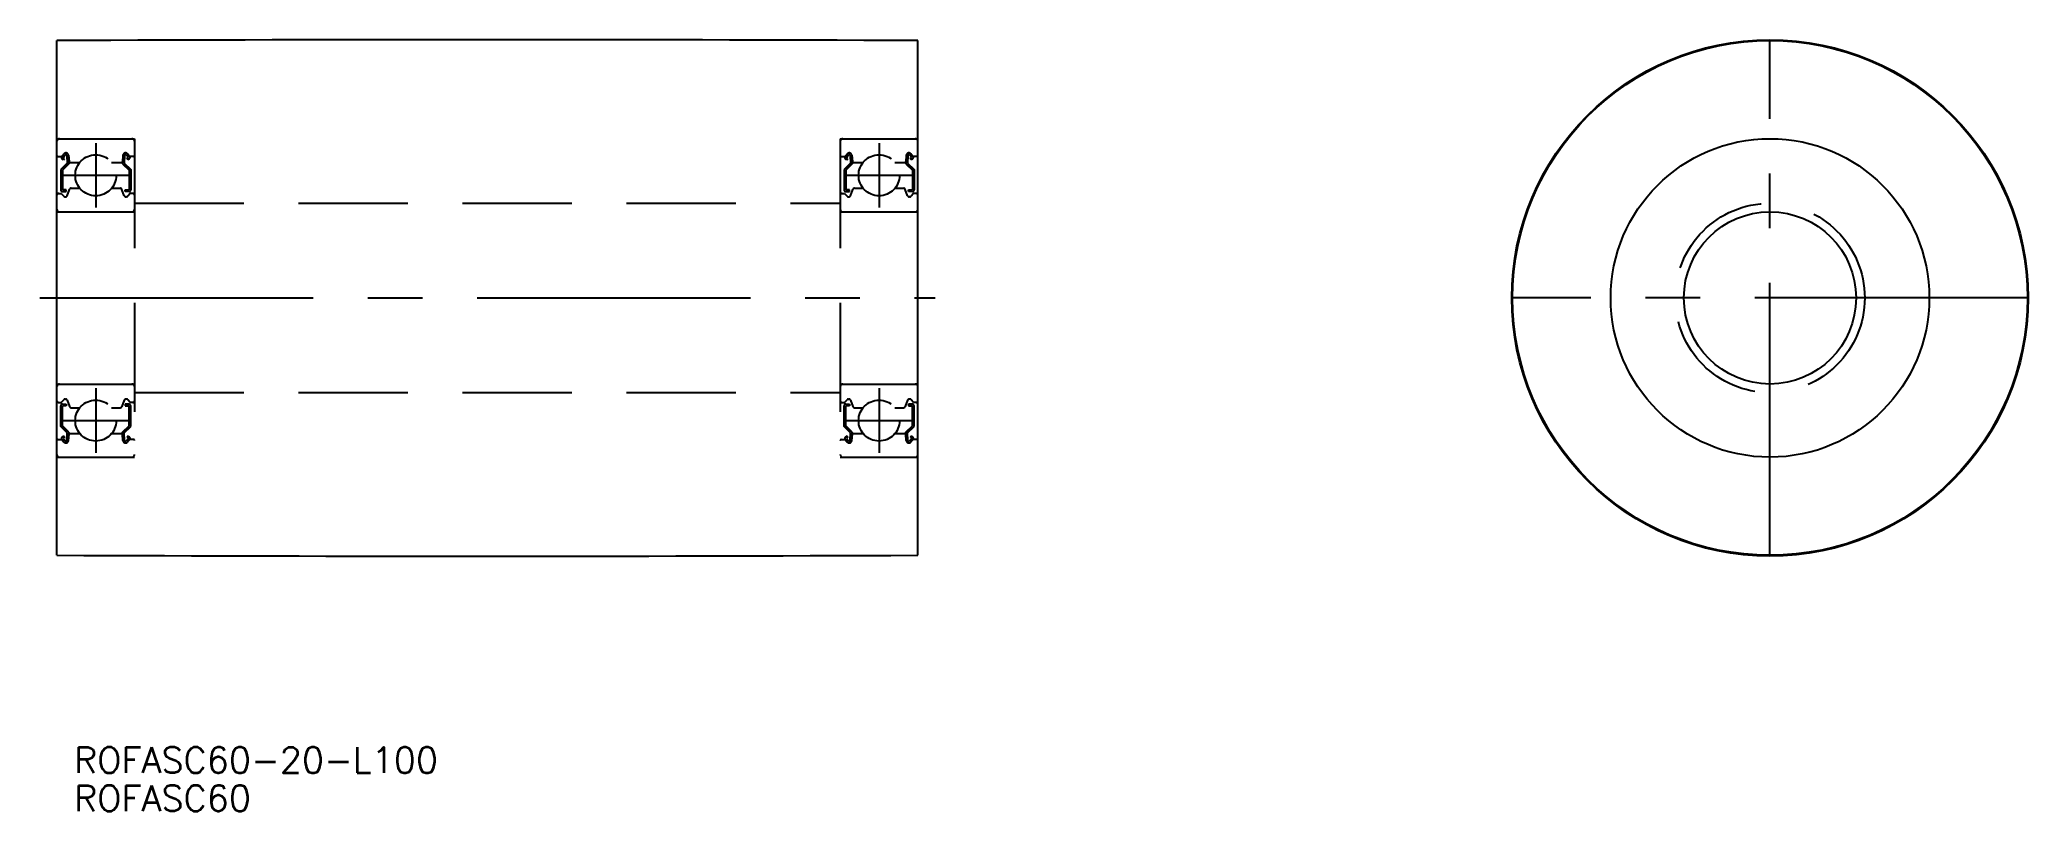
# Model space of a CAD drawing. Extents: x 48 to 279, y -60 to 30.
import ezdxf

# ---------------------------------------------------------------- set-up
doc = ezdxf.new("R2010")
doc.units = 0
doc.linetypes.add('CENTER', pattern=[50.8, 31.75, -6.35, 6.35, -6.35])
doc.linetypes.add('DASHED', pattern=[19.05, 12.7, -6.35])
doc.layers.get('0').update_dxf_attribs({"linetype": 'CONTINUOUS'})
doc.layers.add('CENTER', color=1, linetype='CONTINUOUS')
doc.styles.get("Standard").update_dxf_attribs({"font": 'txt.shx', "height": 3, "bigfont": 'bigfont.shx'})

# ---------------------------------------------------------------- blocks, each defined once
blk = doc.blocks.new('*U9')
at = {"color": 7, "linetype": 'CONTINUOUS'}
blk.add_text('ROFASC60-20-L100', height=3, dxfattribs=at).set_placement((51.97, -55.19))
blk = doc.blocks.new('*U10')
at = {"color": 7, "linetype": 'CONTINUOUS'}
blk.add_text('ROFASC60', height=3, dxfattribs=at).set_placement((51.97, -59.64))

msp = doc.modelspace()

# ---------------------------------------------------------------- linework, layer by layer
at = {"color": 7, "linetype": 'CONTINUOUS'}
for p, q in [((50, -29.9), (50, 29.9)), ((150, -29.9), (150, 29.9))]:
    msp.add_line(p, q, dxfattribs=at)
at = {"color": 3, "linetype": 'DASHED'}
for p, q in [((50, 18.5), (59, 18.5)), ((59, 18.5), (59, -18.5)), ((141, 18.5), (150, 18.5)), ((141, 18.5), (141, -18.5)), ((50.1, 16.45), (50.56, 16.45)), ((50.56, 16.45), (50.81, 16.75)), ((50.71, 16.32), (50.96, 16.62)), ((50.87, 16.19), (50.71, 16.32)), ((50.74, 16.04), (50.87, 16.19)), ((51.14, 16.56), (51.18, 15.68)), ((51.34, 16.58), (51.4, 15.84)), ((57.66, 16.57), (57.6, 15.84)), ((57.86, 16.56), (57.82, 15.68)), ((58.29, 16.32), (58.04, 16.61)), ((58.13, 16.19), (58.29, 16.32)), ((58.26, 16.04), (58.13, 16.19)), ((58.44, 16.45), (58.19, 16.74)), ((58.9, 16.45), (58.44, 16.45)), ((141.1, 16.45), (141.56, 16.45)), ((141.56, 16.45), (141.81, 16.75)), ((141.71, 16.32), (141.96, 16.62)), ((141.87, 16.19), (141.71, 16.32)), ((141.74, 16.04), (141.87, 16.19)), ((142.14, 16.56), (142.18, 15.68)), ((142.34, 16.58), (142.4, 15.84)), ((148.66, 16.57), (148.6, 15.84)), ((148.86, 16.56), (148.82, 15.68)), ((149.29, 16.32), (149.04, 16.61)), ((149.13, 16.19), (149.29, 16.32)), ((149.26, 16.04), (149.13, 16.19)), ((149.44, 16.45), (149.19, 16.74)), ((149.9, 16.45), (149.44, 16.45)), ((51.18, 15.68), (50.43, 14.93)), ((50.43, 14.93), (50.43, 12.55)), ((50.74, 16.04), (50.58, 16.17)), ((51.38, 15.6), (50.63, 14.85)), ((50.63, 14.85), (50.63, 12.55)), ((51.38, 16.07), (51.38, 15.6)), ((51.5, 15.75), (52.65, 15.75)), ((56.35, 15.75), (57.5, 15.75)), ((57.62, 16.07), (57.62, 15.6)), ((57.62, 15.6), (58.37, 14.85)), ((57.82, 15.68), (58.57, 14.93)), ((58.26, 16.04), (58.41, 16.17)), ((58.37, 14.85), (58.37, 12.55)), ((58.57, 14.93), (58.57, 12.55)), ((142.18, 15.68), (141.43, 14.93)), ((141.43, 14.93), (141.43, 12.55)), ((141.74, 16.04), (141.58, 16.17)), ((142.38, 15.6), (141.63, 14.85)), ((141.63, 14.85), (141.63, 12.55)), ((142.38, 16.07), (142.38, 15.6)), ((142.5, 15.75), (143.65, 15.75)), ((147.35, 15.75), (148.5, 15.75)), ((148.62, 16.07), (148.62, 15.6)), ((148.62, 15.6), (149.37, 14.85)), ((148.82, 15.68), (149.57, 14.93)), ((149.26, 16.04), (149.41, 16.17)), ((149.37, 14.85), (149.37, 12.55)), ((149.57, 14.93), (149.57, 12.55)), ((50.2, 12.15), (50.5, 12.15)), ((50.5, 12.15), (50.78, 11.82)), ((51.08, 12.55), (50.63, 12.55)), ((50.63, 12.35), (51.08, 12.35)), ((50.93, 11.75), (50.99, 11.75)), ((51.08, 12.35), (51.08, 12.55)), ((51.18, 11.88), (51.45, 12.62)), ((51.64, 12.75), (52.65, 12.75)), ((56.35, 12.75), (57.36, 12.75)), ((57.82, 11.88), (57.55, 12.62)), ((57.92, 12.55), (58.37, 12.55)), ((57.92, 12.35), (57.92, 12.55)), ((58.37, 12.35), (57.92, 12.35)), ((58.07, 11.75), (58.01, 11.75)), ((58.5, 12.15), (58.22, 11.82)), ((58.8, 12.15), (58.5, 12.15)), ((141.2, 12.15), (141.5, 12.15)), ((141.5, 12.15), (141.78, 11.82)), ((142.08, 12.55), (141.63, 12.55)), ((141.63, 12.35), (142.08, 12.35)), ((141.93, 11.75), (141.99, 11.75)), ((142.08, 12.35), (142.08, 12.55)), ((142.18, 11.88), (142.45, 12.62)), ((142.64, 12.75), (143.65, 12.75)), ((147.35, 12.75), (148.36, 12.75)), ((148.82, 11.88), (148.55, 12.62)), ((148.92, 12.55), (149.37, 12.55)), ((148.92, 12.35), (148.92, 12.55)), ((149.37, 12.35), (148.92, 12.35)), ((149.07, 11.75), (149.01, 11.75)), ((149.5, 12.15), (149.22, 11.82)), ((149.8, 12.15), (149.5, 12.15)), ((50, 10), (59, 10)), ((59, 11), (141, 11)), ((141, 10), (150, 10)), ((50, -10), (59, -10)), ((59, -11), (141, -11)), ((141, -10), (150, -10)), ((50.2, -12.15), (50.5, -12.15)), ((50.43, -14.93), (50.43, -12.55)), ((50.5, -12.15), (50.78, -11.82)), ((50.63, -12.35), (51.08, -12.35)), ((50.63, -14.85), (50.63, -12.55)), ((51.08, -12.55), (50.63, -12.55)), ((50.93, -11.75), (50.99, -11.75)), ((51.08, -12.35), (51.08, -12.55)), ((51.18, -11.88), (51.45, -12.62)), ((51.64, -12.75), (52.65, -12.75)), ((51.89, -12.75), (51.89, -12.75)), ((52.14, -12.75), (52.14, -12.75)), ((56.35, -12.75), (57.36, -12.75)), ((57.82, -11.88), (57.55, -12.62)), ((58.37, -12.35), (57.92, -12.35)), ((57.92, -12.35), (57.92, -12.55)), ((57.92, -12.55), (58.37, -12.55)), ((58.07, -11.75), (58.01, -11.75)), ((58.5, -12.15), (58.22, -11.82)), ((58.37, -14.85), (58.37, -12.55)), ((58.8, -12.15), (58.5, -12.15)), ((58.57, -14.93), (58.57, -12.55)), ((141.2, -12.15), (141.5, -12.15)), ((141.43, -14.93), (141.43, -12.55)), ((141.5, -12.15), (141.78, -11.82)), ((141.63, -12.35), (142.08, -12.35)), ((141.63, -14.85), (141.63, -12.55)), ((142.08, -12.55), (141.63, -12.55)), ((141.93, -11.75), (141.99, -11.75)), ((142.08, -12.35), (142.08, -12.55)), ((142.18, -11.88), (142.45, -12.62)), ((142.64, -12.75), (143.65, -12.75)), ((142.89, -12.75), (142.89, -12.75)), ((143.14, -12.75), (143.14, -12.75)), ((147.35, -12.75), (148.36, -12.75)), ((148.82, -11.88), (148.55, -12.62)), ((149.37, -12.35), (148.92, -12.35)), ((148.92, -12.35), (148.92, -12.55)), ((148.92, -12.55), (149.37, -12.55)), ((149.07, -11.75), (149.01, -11.75)), ((149.5, -12.15), (149.22, -11.82)), ((149.37, -14.85), (149.37, -12.55)), ((149.8, -12.15), (149.5, -12.15)), ((149.57, -14.93), (149.57, -12.55)), ((51.18, -15.68), (50.43, -14.93)), ((50.74, -16.04), (50.58, -16.17)), ((51.38, -15.6), (50.63, -14.85)), ((50.74, -16.04), (50.87, -16.19)), ((51.14, -16.56), (51.18, -15.68)), ((51.34, -16.58), (51.4, -15.84)), ((51.38, -16.07), (51.38, -15.6)), ((51.5, -15.75), (52.65, -15.75)), ((56.35, -15.75), (57.5, -15.75)), ((57.66, -16.57), (57.6, -15.84)), ((57.62, -15.6), (58.37, -14.85)), ((57.62, -16.07), (57.62, -15.6)), ((57.82, -15.68), (58.57, -14.93)), ((57.86, -16.56), (57.82, -15.68)), ((58.26, -16.04), (58.13, -16.19)), ((58.26, -16.04), (58.41, -16.17)), ((142.18, -15.68), (141.43, -14.93)), ((141.74, -16.04), (141.58, -16.17)), ((142.38, -15.6), (141.63, -14.85)), ((141.74, -16.04), (141.87, -16.19)), ((142.14, -16.56), (142.18, -15.68)), ((142.34, -16.58), (142.4, -15.84)), ((142.38, -16.07), (142.38, -15.6)), ((142.5, -15.75), (143.65, -15.75)), ((147.35, -15.75), (148.5, -15.75)), ((148.66, -16.57), (148.6, -15.84)), ((148.62, -15.6), (149.37, -14.85)), ((148.62, -16.07), (148.62, -15.6)), ((148.82, -15.68), (149.57, -14.93)), ((148.86, -16.56), (148.82, -15.68)), ((149.26, -16.04), (149.13, -16.19)), ((149.26, -16.04), (149.41, -16.17)), ((50.1, -16.45), (50.56, -16.45)), ((50.56, -16.45), (50.81, -16.75)), ((50.87, -16.19), (50.71, -16.32)), ((50.71, -16.32), (50.96, -16.62)), ((58.29, -16.32), (58.04, -16.61)), ((58.13, -16.19), (58.29, -16.32)), ((58.44, -16.45), (58.19, -16.74)), ((58.9, -16.45), (58.44, -16.45)), ((141.1, -16.45), (141.56, -16.45)), ((141.56, -16.45), (141.81, -16.75)), ((141.87, -16.19), (141.71, -16.32)), ((141.71, -16.32), (141.96, -16.62)), ((149.29, -16.32), (149.04, -16.61)), ((149.13, -16.19), (149.29, -16.32)), ((149.44, -16.45), (149.19, -16.74)), ((149.9, -16.45), (149.44, -16.45)), ((50, -18.5), (59, -18.5)), ((141, -18.5), (150, -18.5))]:
    msp.add_line(p, q, dxfattribs=at)
at = {"color": 7, "linetype": 'CONTINUOUS'}
for radius in [30, 29.9, 18.5, 10]:
    msp.add_circle((249, 0), radius, dxfattribs=at)
at = {"color": 3, "linetype": 'DASHED'}
for centre, radius in [((54.5, 14.25), 2.38), ((145.5, 14.25), 2.38), ((249, 0), 11), ((54.5, -14.25), 2.38), ((145.5, -14.25), 2.38)]:
    msp.add_circle(centre, radius, dxfattribs=at)
at = {"color": 7, "linetype": 'CONTINUOUS'}
for centre, start, end in [((100, -12470.05), 89.770817, 90.229183), ((100, 12470.05), 269.770817, 270.229183)]:
    msp.add_arc(centre, 12500.05, start, end, dxfattribs=at)
at = {"color": 3, "linetype": 'DASHED'}
for centre, radius, start, end in [((50.3, 18.2), 0.3, 90, 180), ((58.7, 18.2), 0.3, 0, 90), ((141.3, 18.2), 0.3, 90, 180), ((149.7, 18.2), 0.3, 0, 90), ((50.1, 16.55), 0.1, 180, 270), ((50.71, 16.32), 0.2, 140.001, 230.0801), ((51.04, 16.55), 0.3, 4.9967, 140.001), ((51.04, 16.56), 0.1, 2.8199, 140.0012), ((57.96, 16.55), 0.303, 40.0459, 175.0792), ((57.96, 16.55), 0.103, 39.874, 175.0048), ((58.29, 16.32), 0.2, 309.9138, 40.1318), ((58.9, 16.55), 0.1, 269.9995, 359.9913), ((141.1, 16.55), 0.1, 180, 270), ((141.71, 16.32), 0.2, 140.001, 230.0801), ((142.04, 16.55), 0.3, 4.9967, 140.001), ((142.04, 16.56), 0.1, 2.8199, 140.0012), ((148.96, 16.55), 0.303, 40.0459, 175.0792), ((148.96, 16.55), 0.103, 39.874, 175.0048), ((149.29, 16.32), 0.2, 309.9138, 40.1318), ((149.9, 16.55), 0.1, 269.9995, 359.9913), ((51.5, 15.85), 0.1, 184.9967, 269.9995), ((57.5, 15.85), 0.1, 269.9995, 354.8557), ((142.5, 15.85), 0.1, 184.9967, 269.9995), ((148.5, 15.85), 0.1, 269.9995, 354.8557), ((50.2, 11.95), 0.2, 90, 180), ((50.63, 12.55), 0.2, 180, 270), ((50.93, 11.95), 0.2, 219.9921, 270), ((50.99, 11.95), 0.2, 270, 339.9919), ((51.64, 12.55), 0.2, 90, 159.9919), ((57.36, 12.55), 0.2, 19.8845, 90.0002), ((58.01, 11.95), 0.2, 199.8883, 269.9998), ((58.07, 11.95), 0.2, 269.9998, 319.8616), ((58.37, 12.55), 0.2, 269.9998, 359.9956), ((58.8, 11.95), 0.2, 359.9956, 90.0002), ((141.2, 11.95), 0.2, 90, 180), ((141.63, 12.55), 0.2, 180, 270), ((141.93, 11.95), 0.2, 219.9921, 270), ((141.99, 11.95), 0.2, 270, 339.9919), ((142.64, 12.55), 0.2, 90, 159.9919), ((148.36, 12.55), 0.2, 19.8845, 90.0002), ((149.01, 11.95), 0.2, 199.8883, 269.9998), ((149.07, 11.95), 0.2, 269.9998, 319.8616), ((149.37, 12.55), 0.2, 269.9998, 359.9956), ((149.8, 11.95), 0.2, 359.9956, 90.0002), ((50.3, 10.3), 0.3, 180, 270), ((58.7, 10.3), 0.3, 270, 0), ((141.3, 10.3), 0.3, 180, 270), ((149.7, 10.3), 0.3, 270, 0), ((50.3, -10.3), 0.3, 90, 180), ((58.7, -10.3), 0.3, 0, 90), ((141.3, -10.3), 0.3, 90, 180), ((149.7, -10.3), 0.3, 0, 90), ((50.2, -11.95), 0.2, 180, 270), ((50.63, -12.55), 0.2, 90, 180), ((50.93, -11.95), 0.2, 90, 140.0079), ((50.99, -11.95), 0.2, 20.0081, 90), ((51.64, -12.55), 0.2, 200.0081, 270), ((57.36, -12.55), 0.2, 269.9998, 340.1155), ((58.01, -11.95), 0.2, 90.0002, 160.1117), ((58.07, -11.95), 0.2, 40.1384, 90.0002), ((58.37, -12.55), 0.2, 0.0044, 90.0002), ((58.8, -11.95), 0.2, 269.9998, 0.0044), ((141.2, -11.95), 0.2, 180, 270), ((141.63, -12.55), 0.2, 90, 180), ((141.93, -11.95), 0.2, 90, 140.0079), ((141.99, -11.95), 0.2, 20.0081, 90), ((142.64, -12.55), 0.2, 200.0081, 270), ((148.36, -12.55), 0.2, 269.9998, 340.1155), ((149.01, -11.95), 0.2, 90.0002, 160.1117), ((149.07, -11.95), 0.2, 40.1384, 90.0002), ((149.37, -12.55), 0.2, 0.0044, 90.0002), ((149.8, -11.95), 0.2, 269.9998, 0.0044), ((50.71, -16.32), 0.2, 129.9199, 219.999), ((51.5, -15.85), 0.1, 90.0005, 175.0033), ((57.5, -15.85), 0.1, 5.1443, 90.0005), ((58.29, -16.32), 0.2, 319.8682, 50.0862), ((141.71, -16.32), 0.2, 129.9199, 219.999), ((142.5, -15.85), 0.1, 90.0005, 175.0033), ((148.5, -15.85), 0.1, 5.1443, 90.0005), ((149.29, -16.32), 0.2, 319.8682, 50.0862), ((50.1, -16.55), 0.1, 90, 180), ((50.3, -18.2), 0.3, 180, 270), ((51.04, -16.55), 0.3, 219.999, 355.0033), ((51.04, -16.56), 0.1, 219.9988, 357.1801), ((57.96, -16.55), 0.303, 184.9207, 319.9541), ((57.96, -16.55), 0.103, 184.9952, 320.126), ((58.7, -18.2), 0.3, 270, 0), ((58.9, -16.55), 0.1, 0.0087, 90.0005), ((141.1, -16.55), 0.1, 90, 180), ((141.3, -18.2), 0.3, 180, 270), ((142.04, -16.55), 0.3, 219.999, 355.0033), ((142.04, -16.56), 0.1, 219.9988, 357.1801), ((148.96, -16.55), 0.303, 184.9207, 319.9541), ((148.96, -16.55), 0.103, 184.9952, 320.126), ((149.7, -18.2), 0.3, 270, 0), ((149.9, -16.55), 0.1, 0.0087, 90.0005)]:
    msp.add_arc(centre, radius, start, end, dxfattribs=at)
at = {"layer": 'CENTER', "color": 1, "linetype": 'CENTER'}
for p, q in [((249, -30), (249, 30)), ((54.5, 18), (54.5, 10.5)), ((145.5, 18), (145.5, 10.5)), ((50.75, 14.25), (58.25, 14.25)), ((141.75, 14.25), (149.25, 14.25)), ((48, 0), (152, 0)), ((279, 0), (219, 0)), ((54.5, -10.5), (54.5, -18)), ((145.5, -10.5), (145.5, -18)), ((50.75, -14.25), (58.25, -14.25)), ((141.75, -14.25), (149.25, -14.25))]:
    msp.add_line(p, q, dxfattribs=at)

# ---------------------------------------------------------------- block references
at = {"color": 7, "linetype": 'CONTINUOUS'}
for name in ['*U9', '*U10']:
    msp.add_blockref(name, (0, 0), dxfattribs=at)

doc.saveas('drawing.dxf')
